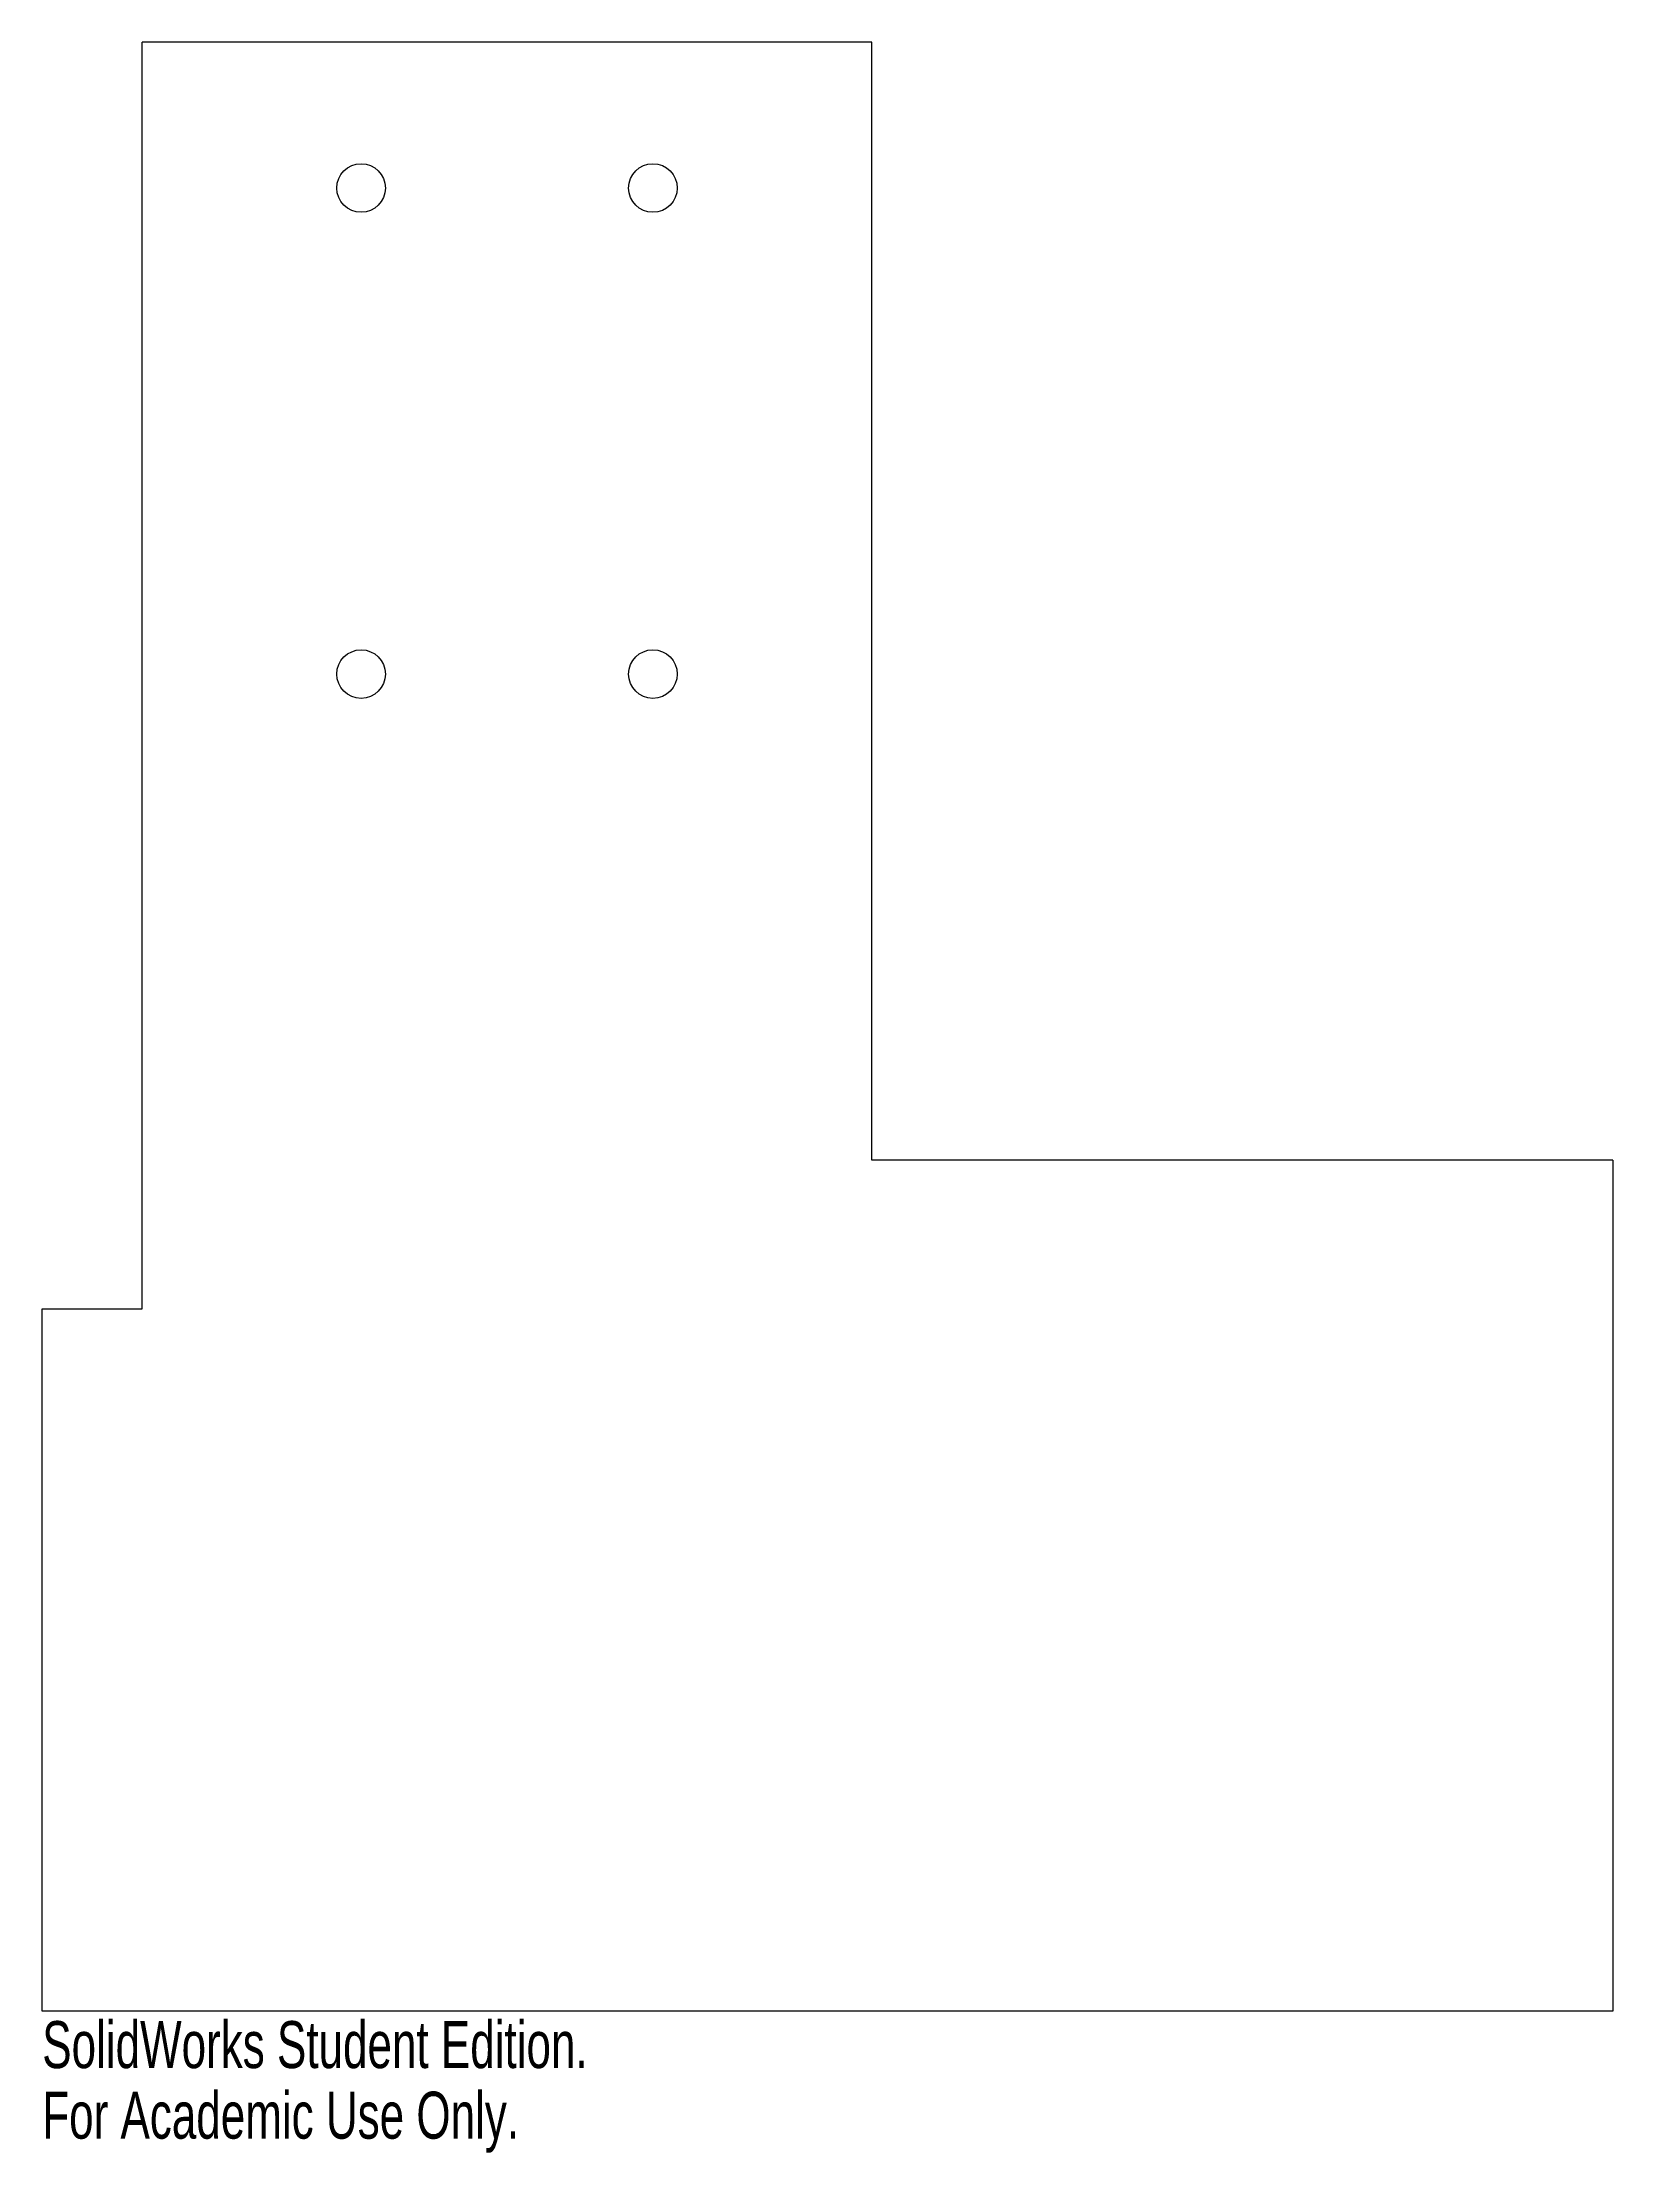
# Model space of a CAD drawing. Header units: millimetres. Extents: x -10 to 151, y -87 to 130.
import ezdxf

# ---------------------------------------------------------------- set-up
doc = ezdxf.new("R2010")
doc.units = ezdxf.units.MM
doc.styles.add('SLDTEXTSTYLE0', font='TXT', dxfattribs={"width": 0.7})

msp = doc.modelspace()

# ---------------------------------------------------------------- linework, layer by layer
at = {"color": 7, "linetype": 'Continuous', "lineweight": 15}
for p, q in [((75, 130), (0, 130)), ((0, -0.29), (0, 130)), ((75, 15), (75, 130)), ((151.2, 15), (75, 15)), ((151.2, 15), (151.2, -72.56)), ((-10.29, -72.56), (-10.29, -0.29)), ((-10.29, -0.29), (0, -0.29)), ((151.2, -72.56), (-10.29, -72.56))]:
    msp.add_line(p, q, dxfattribs=at)
for centre in [(22.5, 115), (52.5, 115), (22.5, 65), (52.5, 65)]:
    msp.add_circle(centre, 2.5, dxfattribs=at)

# ---------------------------------------------------------------- texts
at = {"color": 7, "linetype": 'Continuous', "char_height": 4.8336, "attachment_point": 1, "style": 'SLDTEXTSTYLE0'}
for s, insert in [('SolidWorks Student Edition.', (-10.29, -73.57)), ('For Academic Use Only.', (-10.29, -80.83))]:
    msp.add_mtext(s, dxfattribs=dict(at, insert=insert))

doc.saveas('drawing.dxf')
